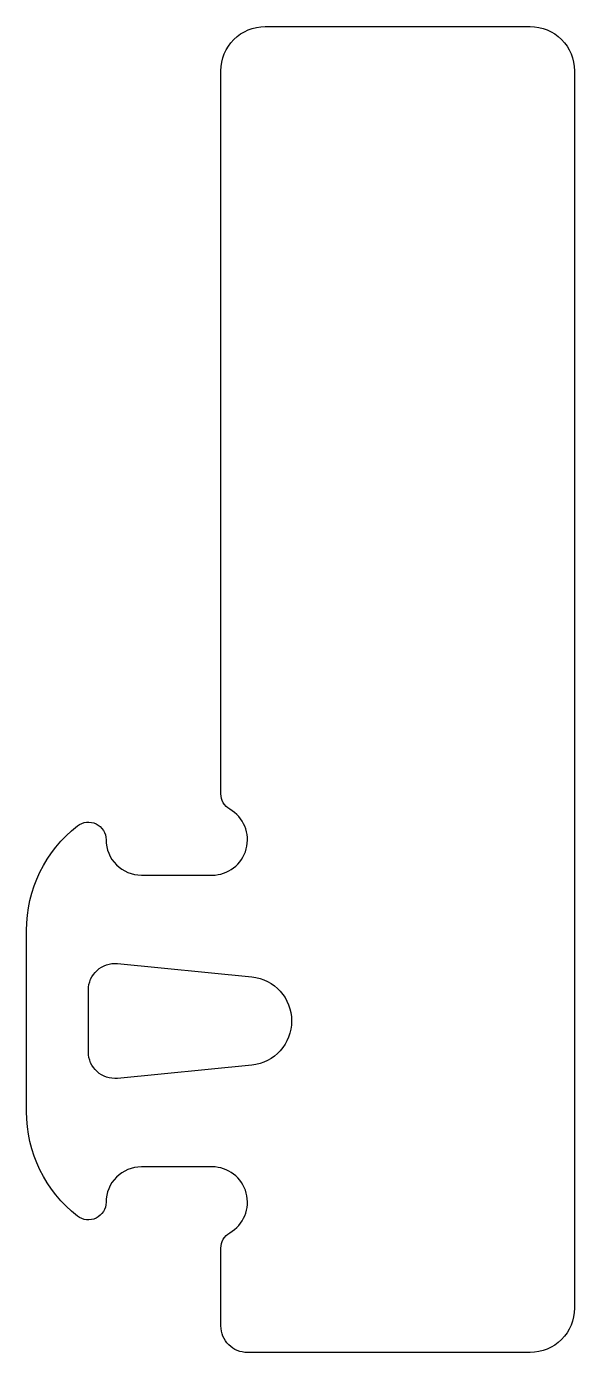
# Model space of a CAD drawing. Header units: millimetres. Extents: x -2.2 to 4, y 0.3 to 15.3.
import ezdxf

# ---------------------------------------------------------------- set-up
doc = ezdxf.new("R2010")
doc.units = ezdxf.units.MM

msp = doc.modelspace()

# ---------------------------------------------------------------- linework, layer by layer
for points in [[(0.3, 0.25, -0.414214), (0, 0.55), (0, 1.43, -0.267949), (0.1, 1.604, 0.767327), (-0.1, 2.35), (-0.9, 2.35, 0.414214), (-1.3, 1.95, -0.624747), (-1.623, 1.792, -0.230961), (-2.2, 2.975), (-2.2, 5.025, -0.230961), (-1.623, 6.208, -0.624747), (-1.3, 6.05, 0.414214), (-0.9, 5.65), (-0.1, 5.65, 0.767327), (0.1, 6.396, -0.267949), (0, 6.57), (0, 14.75, -0.414214), (0.5, 15.25), (3.5, 15.25, -0.414214), (4, 14.75), (4, 0.75, -0.414214), (3.5, 0.25), (0.3, 0.25)], [(-1.17, 3.351, -0.443522), (-1.5, 3.65), (-1.5, 4.35, -0.443522), (-1.17, 4.649), (0.349, 4.498, -0.905579), (0.349, 3.502), (-1.17, 3.351)]]:
    msp.add_lwpolyline(points, format="xyb", close=True)

doc.saveas('drawing.dxf')
